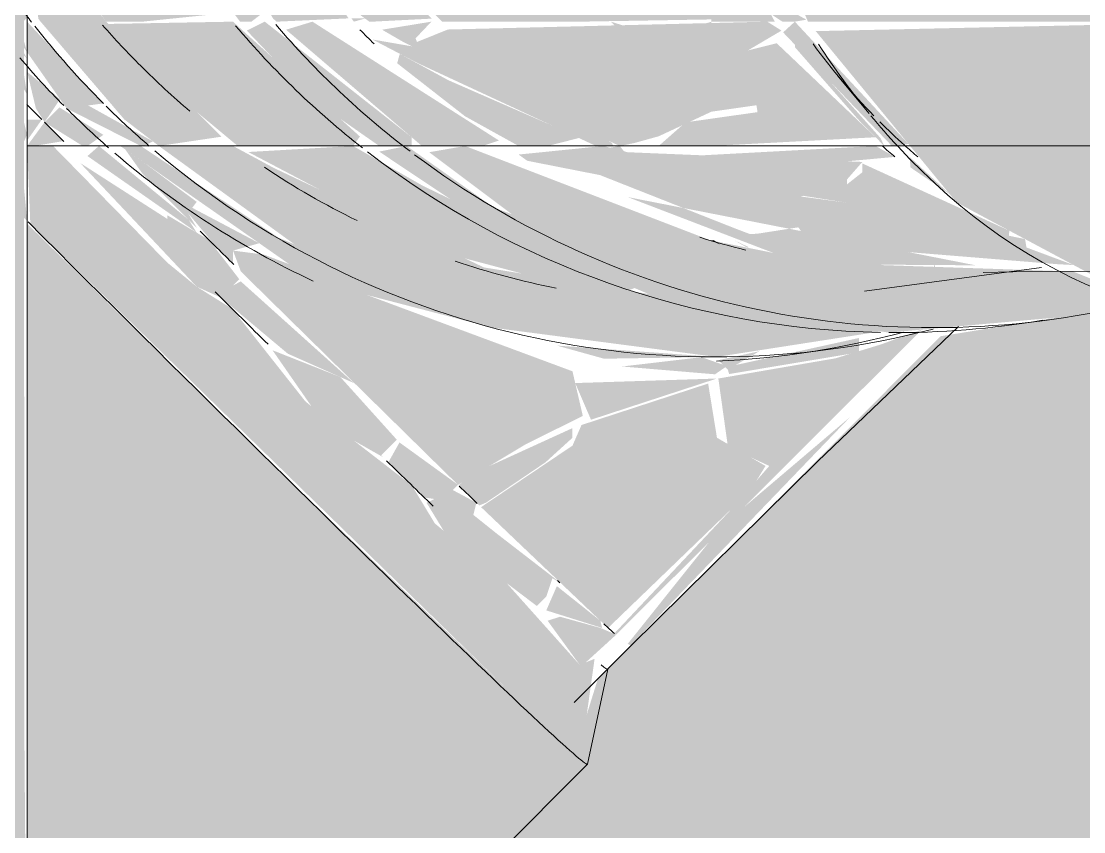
# Model space of a CAD drawing. Header units: metres. Extents: x 1.1 to 88.1, y -3.7 to 23.8.
# Drawn here: x 24.17006 to 24.19613, y 22.06898 to 22.08886 of the extents above; entities that cross this region are included whole.
import ezdxf

# ---------------------------------------------------------------- set-up
doc = ezdxf.new("R2010")
doc.units = ezdxf.units.M
doc.layers.add('A-FLOR', color=7, linetype='Continuous', lineweight=9, true_color=0x007f00)
doc.layers.add('P-PIPE', color=7, linetype='Continuous', lineweight=5)
doc.layers.add('P-SANR-FIXT', color=7, linetype='Continuous', lineweight=5)

# ---------------------------------------------------------------- blocks, each defined once
blk = doc.blocks.new('USO_ESG_Cuba lavatório retângular - Uso geral-4012784-TÉRREO')
at = {"layer": 'P-SANR-FIXT', "true_color": 0xf3f3f3, "transparency": 33554560}
blk.add_hatch(color=7, dxfattribs=at).paths.add_polyline_path([(0.1730500000000186, -0.0552116107345812), (0.1730500000000181, -0.05021161073458233), (-0.1731071461119817, -0.05038198160313327), (-0.1731071461119812, -0.0552116107345818), (0.1377511070702368, -0.05521161073458125)])
at = {"layer": 'P-SANR-FIXT'}
blk.add_line((0.1730500000000181, -0.05021161073458233), (-0.1731071461119817, -0.05021161073458294), dxfattribs=at)
blk = doc.blocks.new('USO_ESG_Sifão de Uso Geral - Sifão para lavatório-4012786-TÉRREO')
at = {"layer": 'P-SANR-FIXT'}
blk.add_line((0.01905000000001516, -0.0502116107345826), (0.01905000000001516, -0.01690980107053324), dxfattribs=at)
blk = doc.blocks.new('Joelho 45_90 - Serie Normal - Esgoto - MEP - Tigre - Standard-4032201-TÉRREO')
at = {"layer": 'P-PIPE', "true_color": 0xe06060}
h = blk.add_hatch(color=13, dxfattribs=at)
h.paths.add_polyline_path([(16.49332137409846, 22.08885092105628), (16.49478093536705, 22.08892560572257), (16.49301477082919, 22.09064331911743), (16.49229276385611, 22.09099451459573), (16.49131510143805, 22.09219673171959), (16.49101658996151, 22.09301746010339), (16.49146626724489, 22.09305128426538), (16.49328628695936, 22.09099451459573), (16.49435317471457, 22.09099451459573), (16.49434238556174, 22.09168924768884), (16.49761873522112, 22.09105381949212), (16.49784794370786, 22.09099451459573), (16.49917704630606, 22.09128427280953), (16.49960871032464, 22.09230617823682), (16.50058404082926, 22.09255895338713), (16.50058404082926, 22.09260401967911), (16.49694900294114, 22.09237817852113), (16.49674702679568, 22.09193640426572), (16.4938464456839, 22.09255676508604), (16.49317677199021, 22.0935372125573), (16.49283179221251, 22.09410312147668), (16.49053959297439, 22.09673522112723), (16.49042697547632, 22.09685092105628), (16.49023836421585, 22.09744080197383), (16.49054619119695, 22.09843334138539), (16.49119974569525, 22.09839685347819), (16.49082733364195, 22.10294180551502), (16.48728999894006, 22.10284835040022), (16.48792548794774, 22.09802692338197), (16.48826004512372, 22.09667425022396), (16.4891201290154, 22.0944908530371), (16.49058699629481, 22.09179109897491), (16.49266447908921, 22.08911948501069), (16.49301477082919, 22.08902183126511), (16.49324494644414, 22.08885092105628)])
h.paths.add_polyline_path([(16.50319695690212, 22.08885092105628), (16.50298800666189, 22.08924222255067), (16.50164153632853, 22.08924222255067), (16.50164153632854, 22.08885092105628), (16.50309804854338, 22.08885092105628)])
h.paths.add_polyline_path([(16.49016677281051, 22.09444200364282), (16.48949725376565, 22.09451881842681), (16.48847994402775, 22.09709564208342), (16.48961284575397, 22.09658073450539), (16.49011349114716, 22.09464772592429)])
h.paths.add_polyline_path([(16.49304328399012, 22.09477466412949), (16.4933323157656, 22.09513777854072), (16.49430953533112, 22.09532592105628), (16.49487512648045, 22.09654177613159), (16.49168049493482, 22.09790738918858), (16.49157634333415, 22.09641766333895), (16.49283179221251, 22.09501153862199)])
h.paths.add_polyline_path([(16.49693767411079, 22.09571027781455), (16.49785807759539, 22.09611972708871), (16.49980647039521, 22.09727794374005), (16.49940934560025, 22.09807148751516), (16.4959769670871, 22.09658373361393), (16.4959769670871, 22.09614612188557), (16.49641095476822, 22.09576976517775)])
h = blk.add_hatch(color=13, dxfattribs=at)
h.paths.add_polyline_path([(16.501032664109, 22.09294235822421), (16.49966163734122, 22.09716591386724), (16.49693767411079, 22.09571027781455), (16.49623741776913, 22.09592025749932), (16.49579116268074, 22.09625683965788), (16.49487512648045, 22.09607494144518), (16.49417657070115, 22.0951498341091), (16.49332137409846, 22.09512403238075), (16.49304328399012, 22.09477466412949), (16.4915985448365, 22.09673522112723), (16.49168049493483, 22.09790738918858), (16.49299604389037, 22.09741563393747), (16.49576694173972, 22.09634473344387), (16.49639973954487, 22.09696061517663), (16.49961282121719, 22.09836901587222), (16.49930390769989, 22.10148113286002), (16.4992245185255, 22.10297436815697), (16.49082733364195, 22.10294180551502), (16.49119974569525, 22.09839685347819), (16.49054619119695, 22.09843334138539), (16.49014979504649, 22.09713568813614), (16.49316389305196, 22.0936566020333), (16.49341716601048, 22.09297486451447), (16.49454825709108, 22.09219673171959), (16.49683652490948, 22.09219673171959), (16.49704595173601, 22.0923962301301), (16.50058404082926, 22.09288090275296)])
h.paths.add_polyline_path([(16.49841378175366, 22.08885092105628), (16.50164153632854, 22.08890600946248), (16.50178602374557, 22.08926464932603), (16.50277669549607, 22.08954811260825), (16.50164153632854, 22.09168006454091), (16.501032664109, 22.09294235822421), (16.49950527220539, 22.09127990027407), (16.49966163734122, 22.09099451459574), (16.49761873522112, 22.09105381949211), (16.49690851845089, 22.09131449351584), (16.49621805506501, 22.09138053687468), (16.49573528477573, 22.09176706179293), (16.49434238556174, 22.09168924768884), (16.49430890497998, 22.09099451459573), (16.49324494644415, 22.09102726659882), (16.49194867333259, 22.09253512361819), (16.49146626724489, 22.09305128426538), (16.49108551366612, 22.09287754857345), (16.49229276385611, 22.09099451459573), (16.49254559721839, 22.09077598102089), (16.49332137409846, 22.09051824503178), (16.49503500225051, 22.08885092105628), (16.49784794370786, 22.08885092105628)])
h.paths.add_polyline_path([(16.49286644924262, 22.08885092105628), (16.49314979307314, 22.0889302648317), (16.4928060413452, 22.08893124670607)])
h.paths.add_polyline_path([(16.49016677281052, 22.09444200364282), (16.48959919034786, 22.09663345848435), (16.48836168459061, 22.09712951798848), (16.48949725376565, 22.09451881842682), (16.49011349114716, 22.09446242998898)])
h.paths.add_polyline_path([(16.48814355130079, 22.09712543186561), (16.48826004512372, 22.09733194844933), (16.48798565755569, 22.09751693171714)])
h = blk.add_hatch(color=13, dxfattribs=at)
h.paths.add_polyline_path([(16.52576805520268, 22.08143156672009), (16.52179208432297, 22.08227579237223), (16.52092784764764, 22.08279963822928), (16.52092784764764, 22.08156677373621), (16.52544871686202, 22.08144048716073)])
h.paths.add_polyline_path([(16.51374284448389, 22.08885092105628), (16.51463577507467, 22.08886889340175), (16.51246935642873, 22.0935372125573), (16.51135738058597, 22.09746895082839), (16.51089184904723, 22.10299025361982), (16.50028524732943, 22.10299025361982), (16.50127564008079, 22.09532592105628), (16.50401007898545, 22.08885092105628), (16.50692506838796, 22.08885092105628)])
for points in [[(16.49034980601586, 22.08885092105628), (16.49067987148101, 22.0891007028769), (16.48694203039939, 22.0961440117026), (16.48582343491967, 22.10283754993154), (16.48491817291757, 22.10271599503931), (16.48601057006071, 22.09616643337882), (16.48817096202638, 22.09138053687468), (16.49007332787447, 22.08885092105628)], [(16.49097172018658, 22.08885092105628), (16.49273711190988, 22.08893144359249), (16.4893041863143, 22.09408623762114), (16.48782089431536, 22.09795136531952), (16.48701894728546, 22.10284118931267), (16.4858280845446, 22.10280972714594), (16.48728999894006, 22.09510312117807), (16.49088490503628, 22.08892522272659)], [(16.49428859698734, 22.08580092105629), (16.49428859698735, 22.086012136747), (16.49067987148101, 22.08885092105628), (16.49023871337636, 22.08863100448128), (16.49184933918661, 22.08694538871219), (16.49348782044171, 22.08580092105629), (16.4941653079678, 22.08580092105629)], [(16.49602790917723, 22.08580092105629), (16.49642665511119, 22.08593463218962), (16.49184933918662, 22.08885092105628), (16.4912021622921, 22.08865369472783), (16.49453538446683, 22.08580092105629), (16.49559607764446, 22.08580092105629)], [(16.50614541953023, 22.08580092105629), (16.5064761251136, 22.08585006903335), (16.50368851446717, 22.08885092105628), (16.50340038022354, 22.08858784079708), (16.50606893390407, 22.08580092105629)], [(16.50588171587387, 22.08580092105629), (16.50579539409588, 22.08598945181816), (16.50368851446717, 22.08835313711419), (16.50368851446717, 22.08822670234781), (16.50524296208684, 22.08645003406548), (16.50583119394769, 22.08585226234021)], [(16.50599450754058, 22.08122277590102), (16.51059731376925, 22.08163456206596), (16.50249642918994, 22.08196993229132), (16.49629576940242, 22.08429427687454), (16.49416318043337, 22.08580092105628), (16.49348782044171, 22.08566235281521), (16.49629576940242, 22.08378765528699), (16.50049818784523, 22.08199892200554), (16.50579539409588, 22.08125089310181)], [(16.51059731376925, 22.08163456206596), (16.51175437023248, 22.08222465712811), (16.51051472675525, 22.08272056107436), (16.50441336511884, 22.08292526730613), (16.50161628391278, 22.08348614119895), (16.49559607764446, 22.08580092105629), (16.49471464478526, 22.08564749920501), (16.49674300276354, 22.08412662948281), (16.50321307032021, 22.08170129621284), (16.51010041112828, 22.08163905275943)], [(16.50675724003157, 22.0855079893534), (16.50614541953023, 22.08580092105629), (16.50671210185591, 22.08553210367008)], [(16.51810035493846, 22.08164575730209), (16.51810035493846, 22.08459569681952), (16.51701737942332, 22.08580092105629), (16.50651651403568, 22.08580092105628), (16.50765382009694, 22.08441696997943), (16.51254700215962, 22.08180088541388), (16.51374284448389, 22.08176748059175)], [(16.50748724058231, 22.08461967521993), (16.50650524008086, 22.08553295739591), (16.50652636631813, 22.08527366204256)], [(16.50184938972876, 22.08338633644171), (16.50169702565084, 22.08349023314231), (16.50161628391278, 22.08348614119895)]]:
    blk.add_hatch(color=13, dxfattribs=at).paths.add_polyline_path(points)
h = blk.add_hatch(color=13, dxfattribs=at)
h.paths.add_polyline_path([(16.50368851446717, 22.08885092105628), (16.50397027456104, 22.08889935777696), (16.50336757414279, 22.08924222255066), (16.50309804854338, 22.08903790023444), (16.5033837537539, 22.08885092105628)])
h.paths.add_polyline_path([(16.50258482517578, 22.09107750014212), (16.501032664109, 22.0949887401261), (16.50128338678453, 22.09246838850312), (16.50217364525262, 22.09124435293971), (16.50252044367391, 22.09123973298619)])
h.paths.add_polyline_path([(16.50005239592361, 22.09681303911233), (16.50028524732943, 22.09685092105628), (16.50050238257366, 22.09685092105628), (16.50012463080459, 22.10045780558055), (16.4997947524199, 22.10116832235482), (16.50003173046397, 22.09685092105628)])
h = blk.add_hatch(color=13, dxfattribs=at)
h.paths.add_polyline_path([(16.50164153632854, 22.08580092105629), (16.50567116728206, 22.08601488429656), (16.50324414902127, 22.08832078320702), (16.50253391341437, 22.08814466866384), (16.50277267003408, 22.08663105488473), (16.50100642378601, 22.08638097421866), (16.50034688371933, 22.08580092105628), (16.50109217760185, 22.08580092105629)])
h.paths.add_polyline_path([(16.49923009073782, 22.08580092105629), (16.49920004957789, 22.08587481379251), (16.49570653035471, 22.08789025941482), (16.49517254887118, 22.08865816893303), (16.49441590641225, 22.08835313711419), (16.49428859698735, 22.08824602280245), (16.49332137409846, 22.08841360470581), (16.49444173934105, 22.08782975297801), (16.49880880991155, 22.08580092105629)])
h.paths.add_polyline_path([(16.50164153632853, 22.08865904076786), (16.50164153632854, 22.08885092105628), (16.50107485781383, 22.08866802895773)])
h.paths.add_polyline_path([(16.49945946138346, 22.08876170773024), (16.49917264004711, 22.08885092105628), (16.4992603766931, 22.08876170773024)])
h = blk.add_hatch(color=13, dxfattribs=at)
h.paths.add_polyline_path([(16.49762468183119, 22.08580092105628), (16.49841378175366, 22.08600288084251), (16.49518733553065, 22.08741302628032), (16.49399298805229, 22.08806224960008), (16.49392919845995, 22.08782975297801), (16.49559607764446, 22.08652845731509), (16.49690851845089, 22.08580092105629), (16.49742980513686, 22.08580092105629)])
h.paths.add_polyline_path([(16.49940250290789, 22.08580092105628), (16.49974686927832, 22.08587295414692), (16.50034688371933, 22.08603866084184), (16.50164153632853, 22.08664233314124), (16.5029472560193, 22.08682959626505), (16.50253391341437, 22.08814466866384), (16.50336090729801, 22.08863176951558), (16.50301255743469, 22.08885092105628), (16.49517254887118, 22.08865816893303), (16.49613471711212, 22.08727449145893), (16.49939382745939, 22.08580092105629)])
h.paths.add_polyline_path([(16.4945051494367, 22.08813616669509), (16.49437970887051, 22.08844114170445), (16.49476863122526, 22.08885092105628), (16.49355761845896, 22.08865369472782), (16.4940774492676, 22.08835313711419)])
h = blk.add_hatch(color=13, dxfattribs=at)
h.paths.add_polyline_path([(16.52092784764764, 22.08156677373621), (16.52092784764764, 22.08279963822928), (16.51810035493846, 22.08438918848983), (16.51835998381782, 22.08163850479367), (16.52050907742347, 22.0815784717206)])
h.paths.add_polyline_path([(16.50651651403568, 22.08580092105628), (16.5170053928579, 22.08581426069227), (16.51464528209684, 22.08885092105628), (16.50420112554076, 22.08861844266286), (16.5064761251136, 22.08585006903335)])
h = blk.add_hatch(color=13, dxfattribs=at)
h.paths.add_polyline_path([(16.50707998450158, 22.08266692397928), (16.50578798111379, 22.08288878881421), (16.50812529862232, 22.08287307158703), (16.49958520057963, 22.08454716511194), (16.5036161494576, 22.08300250193043), (16.50689042336803, 22.08268528875012)])
h.paths.add_polyline_path([(16.50937705881276, 22.0832920704522), (16.50933642462472, 22.08351738445847), (16.50836670012851, 22.08371504450032), (16.50908588881833, 22.08341145989503)])
h.paths.add_polyline_path([(16.50258633781081, 22.08363873352108), (16.50277267003408, 22.08364870352177), (16.50387389024294, 22.0838206920821), (16.50344101616997, 22.08441515115928), (16.50388899053923, 22.08457849122964), (16.50495063376489, 22.08441134517444), (16.50496804001519, 22.08497929046363), (16.5053454972573, 22.08540946834512), (16.49958520057964, 22.08564749920501), (16.49899352782373, 22.08580092105629), (16.49690851845089, 22.08559033099371), (16.49712181589562, 22.08543765209048), (16.49890725511425, 22.08508625947353), (16.50221758006381, 22.08377933589607)])
h = blk.add_hatch(color=13, dxfattribs=at)
h.paths.add_polyline_path([(16.50717723098271, 22.08270676470375), (16.50709891241018, 22.08292526730613), (16.50710742374563, 22.08271591107872)])
h.paths.add_polyline_path([(16.51053066232386, 22.08287889875074), (16.50892810756731, 22.08347615548869), (16.5089529815359, 22.08372238797838), (16.5053454972573, 22.08537223470692), (16.5053454972573, 22.08515680874785), (16.50496423943333, 22.08485528198729), (16.50495063376491, 22.08441134517444), (16.50358911239084, 22.08459417944928), (16.50338658874326, 22.08434935576575), (16.50386648153276, 22.08367455214145), (16.50324414902127, 22.08345902105971), (16.51010041112828, 22.08290272616128)])
h.paths.add_polyline_path([(16.50257305314028, 22.08331001930532), (16.50219324870861, 22.08349023314231), (16.50249642918994, 22.0833200588286)])
h.paths.add_polyline_path([(16.50209244334504, 22.08380004898513), (16.50159114807057, 22.08401818599952), (16.50144449416732, 22.08401818599952)])
h.paths.add_polyline_path([(16.50294881491649, 22.08524013185805), (16.50614540309078, 22.08553295739591), (16.50567116728206, 22.08580092105628), (16.50070411463696, 22.08553295739591), (16.50277267003408, 22.08528378992877)])
h.paths.add_polyline_path([(16.49954040196686, 22.08561041250308), (16.49939382745939, 22.08580092105628), (16.49912611765402, 22.08575473218988)])
at = {"layer": 'P-PIPE', "color": 8, "true_color": 0x808080}
blk.add_line((16.5047388955395, 22.08753129226724), (16.5055056487167, 22.08660380502518), dxfattribs=at)
at = {"layer": 'P-PIPE'}
blk.add_line((16.50901318837675, 22.08141064717381), (16.50991845037885, 22.08153220206605), dxfattribs=at)
at = {"layer": 'P-PIPE', "flags": 128}
blk.add_lwpolyline([(16.50831215095828, 22.08269877440414), (16.50903734917131, 22.08271168610362), (16.51126809738642, 22.08272580257138)], dxfattribs=at)
blk.add_lwpolyline([(16.50831215095828, 22.08269877440414), (16.50903734917131, 22.08271168610362), (16.51126809738642, 22.08272580257138)], dxfattribs=at)
at = {"layer": 'P-PIPE', "color": 8, "true_color": 0x808080}
for centre, major_axis, ratio, start_param, end_param in [((16.50617855131298, 22.10252118560176), (-0.002834637064936002, 0.02111053842776377), 0.9981443340645955, 2.140512827520726, 2.344019803086995), ((16.50708381331508, 22.10264274049399), (-0.002834637063110505, 0.02111053842800412), 0.9981443340648035, 2.146364799531121, 2.359650361869972), ((16.50725279555547, 22.10266543074054), (-0.002661631046546428, 0.01982210181015528), 0.9981443340645036, 2.213815301263057, 2.238282133708491), ((16.50725279555547, 22.10266543074054), (-0.002661631045763849, 0.0198221018102593), 0.9981443340646657, 2.213815301302712, 2.238282133748026), ((16.51393128369491, 22.10272997642083), (0, 0.02000000000000224), 0.7071067811864586, 2.376376662306587, 2.513782582205953), ((16.51534549725728, 22.10272997642083), (0, 0.0212999999999997), 0.7071067811866321, 2.315170704425316, 2.430204684318535), ((16.51534549725728, 22.10272997642083), (0, 0.02129999999999694), 0.7071067811867429, 2.434008216864584, 2.490083147078336), ((16.51393128369491, 22.10272997642083), (0, 0.02000000000000181), 0.7071067811866125, 2.526871617641541, 2.578419855666531)]:
    blk.add_ellipse(centre, major_axis=major_axis, ratio=ratio, start_param=start_param, end_param=end_param, dxfattribs=at)
at = {"layer": 'P-PIPE'}
for centre, major_axis, ratio, start_param, end_param in [((16.51336559826996, 22.10272997642083), (0, 0.01999999999999976), 0.7071067811865609, 2.579891072696442, 2.605773987061644), ((16.51336559826996, 22.10272997642083), (0, 0.01999999999999822), 0.7071067811866213, 2.579891072696386, 2.605773987061682), ((16.51534549725728, 22.10272997642083), (0, 0.02129999999999794), 0.7071067811866276, 2.490083147078257, 3.278320087880477), ((16.51393128369491, 22.10272997642083), (0, 0.02000000000000091), 0.7071067811865452, 2.578419855666487, 2.60570060351196), ((16.50617855131298, 22.10252118560176), (-0.002834637063946852, 0.0211105384278963), 0.9981443340646481, 2.35123009632691, 2.989729340619107), ((16.50708381331508, 22.10264274049399), (-0.002834637062276972, 0.02111053842811405), 0.9981443340649659, 2.366194918162172, 3.241919957345158), ((16.50725279555547, 22.10266543074054), (-0.002661631045496641, 0.01982210181029352), 0.9981443340646096, 2.708177466414147, 2.766651595769378), ((16.50725279555547, 22.10266543074054), (-0.002661631046288175, 0.01982210181019195), 0.9981443340645175, 2.708177466374163, 2.766651595729392), ((16.50617855131298, 22.10252118560176), (-0.002834637063671801, 0.02111053842793456), 0.9981443340647254, 2.99921346470328, 3.17793844442748)]:
    blk.add_ellipse(centre, major_axis=major_axis, ratio=ratio, start_param=start_param, end_param=end_param, dxfattribs=at)
blk = doc.blocks.new('Joelho 45_90 - Serie Normal - Esgoto - MEP - Tigre - Standard-4032193-TÉRREO')
at = {"layer": 'P-PIPE', "true_color": 0xe06060}
h = blk.add_hatch(color=13, dxfattribs=at)
h.paths.add_polyline_path([(16.48808179017244, 22.08580092105629), (16.48962021964861, 22.08602874271005), (16.486788537062, 22.08885092105628), (16.48517852636276, 22.08885092105628), (16.48723498857862, 22.08645003406548), (16.48793541692802, 22.085913122991)])
h.paths.add_polyline_path([(16.49488611390836, 22.12085092105628), (16.49580238131762, 22.12110181809079), (16.50009506543333, 22.12301024654707), (16.4957077486976, 22.12228925415009), (16.49225371400413, 22.12085092105629), (16.49484164967976, 22.12085092105628)])
h = blk.add_hatch(color=13, dxfattribs=at)
h.paths.add_polyline_path([(16.486788537062, 22.08885092105628), (16.48550771081001, 22.09043092687208), (16.48484772667826, 22.09099451459573), (16.48512467051619, 22.08892101774809), (16.48517852636276, 22.08885092105628), (16.48582212511639, 22.08885092105628)])
h.paths.add_polyline_path([(16.48484772667827, 22.11245922612058), (16.48830285865366, 22.11659925071647), (16.49199613547221, 22.11934766924284), (16.49488611390836, 22.12085092105628), (16.49225371400413, 22.12085092105629), (16.49070305875309, 22.12007610546335), (16.48605700655598, 22.11616462955527), (16.48484772667826, 22.11437592105629), (16.48484772667826, 22.11285092105629)])
h = blk.add_hatch(color=13, dxfattribs=at)
h.paths.add_polyline_path([(16.48475465233589, 22.08885092105628), (16.48484772667827, 22.08895397841789), (16.48467735580971, 22.08950322530981), (16.48417785369719, 22.0897038665072), (16.48440526234555, 22.08939610783566), (16.48467735580972, 22.08926464932602), (16.48467735580971, 22.08885092105628)])
h.paths.add_polyline_path([(16.4833832605842, 22.09099451459573), (16.48333350484769, 22.09125232986771), (16.48113919601125, 22.09685092105628), (16.4804841134728, 22.10202783502339), (16.48118264261761, 22.1074121330606), (16.48379967604741, 22.11320846912888), (16.48484772667826, 22.11458097784571), (16.48467735580971, 22.11529515200565), (16.48315926667962, 22.11350662936781), (16.48027783794437, 22.10729229894925), (16.47984772667827, 22.09917245242483), (16.48149145709694, 22.0935372125573), (16.48234772667827, 22.0935372125573), (16.48254900118017, 22.09138053687468), (16.48282395652234, 22.09099451459573)])
h = blk.add_hatch(color=13, dxfattribs=at)
h.paths.add_polyline_path([(16.48471928519328, 22.08580092105629), (16.48484772667827, 22.08607923696462), (16.48459699853271, 22.08706437457511), (16.48374117854215, 22.08772457158781), (16.4833832605842, 22.08803746029036), (16.48355094179003, 22.08645003406548), (16.48467735580971, 22.08645003406548), (16.48467735580971, 22.08580092105629)])
h.paths.add_polyline_path([(16.48234772667827, 22.08835313711419), (16.48281659254003, 22.08853289060902), (16.48216990554375, 22.08885092105628), (16.47996900118443, 22.08885092105628), (16.48046484227968, 22.08835313711419), (16.48216990554375, 22.08835313711419)])
for points in [[(16.48484772667827, 22.08706687469459), (16.48467735580971, 22.08811427175803), (16.48355094179004, 22.08885092105628), (16.48355094179003, 22.08856329012872), (16.48475384814639, 22.08721698008628)], [(16.48484772667827, 22.08810213279778), (16.48462949315237, 22.08885092105628), (16.48445620379213, 22.08866051622685), (16.48475434934382, 22.08823530599928)], [(16.48581436709854, 22.0867235263059), (16.48671962910064, 22.08684508119813), (16.48484772667827, 22.08885092105628), (16.48484772667827, 22.08810213279778), (16.48576026812099, 22.08680068136801)], [(16.48484772667827, 22.08794365839743), (16.48461318301802, 22.08835313711419), (16.48475425187305, 22.08803726624709)], [(16.48527496579915, 22.08638374837907), (16.48565600676412, 22.08694937718128), (16.48484772667827, 22.08762112430885), (16.48506246275329, 22.0867235263059), (16.48523350957393, 22.08645003406548)], [(16.48632905314193, 22.08580092105629), (16.48671962910064, 22.08607344307311), (16.4856390504956, 22.08674783299481), (16.48527496579915, 22.08638374837907), (16.48621190166676, 22.08580092105629)], [(16.48770936506114, 22.08580092105628), (16.48793541692802, 22.085913122991), (16.48634551038039, 22.0867948460611), (16.48581436709854, 22.0867235263059), (16.48763566318457, 22.08580092105628)], [(16.48484772667826, 22.08593563730522), (16.48520893906395, 22.08645003406548), (16.48484772667826, 22.08645003406548), (16.48484772667827, 22.08601140592273)], [(16.48501946022657, 22.08580092105629), (16.48574095009314, 22.08592058601871), (16.48527496579915, 22.08638374837907), (16.48484772667826, 22.08580092105628)], [(16.48484772667827, 22.08396270874567), (16.48467735580971, 22.0857569432926), (16.48388193087614, 22.08492265938991), (16.48475229315222, 22.08405756469205)], [(16.498426933841, 22.07074487183657), (16.49877345076378, 22.07321677938977), (16.49840783888944, 22.07307083517307), (16.49661215597171, 22.07507840088073), (16.496556705594, 22.07512046084492), (16.49485376650511, 22.07653898324075), (16.49428875446528, 22.07747299800385), (16.49286715569877, 22.07857160718734), (16.49167558600872, 22.07953447849776), (16.48988385913993, 22.08180276583117), (16.48900847327577, 22.08234934763129), (16.48829102785609, 22.08293671134052), (16.48548340800667, 22.08580092105629), (16.48484772667826, 22.08580092105628), (16.48492635388501, 22.08388455740395), (16.4979242329748, 22.07120537165615)], [(16.50176389869369, 22.08062436430683), (16.50579539409588, 22.08125089310181), (16.49605934142252, 22.08282063868372), (16.49090300772447, 22.08526079711115), (16.48990049331985, 22.08580092105629), (16.48808179017244, 22.08580092105629), (16.49152616669162, 22.08330101348097), (16.49625990297281, 22.08134364140244), (16.50049818784523, 22.08078977083495)], [(16.48484772667826, 22.06292159017774), (16.48467735580972, 22.08413204850121), (16.48373440820493, 22.08477513675141), (16.47327638848357, 22.0743171193486), (16.48474194052688, 22.06302324543385)], [(16.48799063302313, 22.06004430456137), (16.498426933841, 22.07074487183657), (16.49124362539001, 22.07763131028334), (16.48484772667827, 22.08389483262068), (16.48484772667826, 22.06292159017774), (16.48756672452795, 22.06035750555285)]]:
    blk.add_hatch(color=13, dxfattribs=at).paths.add_polyline_path(points)
h = blk.add_hatch(color=13, dxfattribs=at)
h.paths.add_polyline_path([(16.49896140854741, 22.0739679900045), (16.49891472697813, 22.07415213808698), (16.49784794370787, 22.07500200227794), (16.49758836501587, 22.07440596411947), (16.49895166763113, 22.07397760548357)])
h.paths.add_polyline_path([(16.49784794370787, 22.07512725501151), (16.49784794370787, 22.07515142359563), (16.49582396309249, 22.07671372728873), (16.49674979619074, 22.0758307552137), (16.4973591717197, 22.07544037432121)])
h.paths.add_polyline_path([(16.49504652033911, 22.07711027132306), (16.49542287736243, 22.07748719059001), (16.49398577725102, 22.07852651821981), (16.49371237970455, 22.07803922811638), (16.49459910763997, 22.07717372841216)])
h.paths.add_polyline_path([(16.49286715562335, 22.07998376500808), (16.49009192600231, 22.08247814338574), (16.48990049331985, 22.08237650578484), (16.48960461744251, 22.08208031648117), (16.49124362539001, 22.08070546429348), (16.4921903402338, 22.08028462618608)])
h.paths.add_polyline_path([(16.48900847327577, 22.08367339537095), (16.48881329077858, 22.08398985368538), (16.48660969958219, 22.08580092105628), (16.48632905314193, 22.08555366780956), (16.48884243794539, 22.08379606908636)])
h = blk.add_hatch(color=13, dxfattribs=at)
h.paths.add_polyline_path([(16.49900665187638, 22.0805815759851), (16.50176389869369, 22.08062436430683), (16.49784794370787, 22.08090305110169)])
h.paths.add_polyline_path([(16.49625990297281, 22.08134364140244), (16.49101505497949, 22.08355243645308), (16.48763566318457, 22.08580092105628), (16.48713341095462, 22.08580092105629), (16.49187050879224, 22.08248755788582), (16.49538897553296, 22.08157061310133)])
h = blk.add_hatch(color=13, dxfattribs=at)
h.paths.add_polyline_path([(16.49965678678267, 22.0735476731557), (16.50505454119969, 22.07915973662325), (16.50190044715037, 22.07647956276756), (16.49958774635004, 22.07358640684847)])
h.paths.add_polyline_path([(16.49910971174919, 22.07397986676286), (16.50259265893732, 22.07733813210998), (16.50296854779329, 22.07795016321602), (16.50177714883097, 22.07864200153589), (16.50156058646552, 22.07997161777059), (16.49845321948435, 22.07895478532754), (16.49823132000695, 22.07844852029336), (16.49598763442917, 22.07693937624046), (16.49891472697813, 22.07415213808698)])
h.paths.add_polyline_path([(16.49542287736243, 22.07748719059002), (16.49708459903812, 22.07848215191229), (16.49848487696987, 22.07917755012903), (16.49823132000695, 22.08027253722467), (16.49319257942238, 22.08214301412333), (16.49128004029875, 22.08290056108455), (16.49065717236505, 22.08313563849471), (16.48990049331985, 22.08323452336555), (16.49009192600231, 22.08272230938378), (16.4951142868475, 22.07778652338666)])
h.paths.add_polyline_path([(16.50204511930289, 22.08031404457275), (16.50207464046443, 22.08020554576444), (16.50526647538033, 22.08073874344336), (16.50526647538033, 22.08109054028952), (16.50204511930289, 22.08038427419143)])
h.paths.add_polyline_path([(16.50172932721031, 22.0801984446236), (16.50202143523828, 22.08040109036132), (16.5013972381932, 22.08061867428758), (16.49944907326466, 22.08039008487753), (16.50088567050218, 22.08026934834741)])
h.paths.add_polyline_path([(16.48900847327577, 22.0837963642073), (16.48879964490187, 22.08414795079603), (16.48900847327577, 22.08443037671737), (16.48772956439234, 22.08538343921991), (16.48725581443229, 22.08571530594155), (16.48768344590073, 22.08511302555784), (16.48884243794539, 22.08396095934201)])
h = blk.add_hatch(color=13, dxfattribs=at)
h.paths.add_polyline_path([(16.4984418184287, 22.07302482656656), (16.49930320035653, 22.07380891731688), (16.49891472697813, 22.07397707694044), (16.4979242329748, 22.07425098572976), (16.49762136095885, 22.07415213808698), (16.49842877276913, 22.07304272825347)])
h.paths.add_polyline_path([(16.49735828358273, 22.07451245161413), (16.49758836501588, 22.07474189445594), (16.49773827521586, 22.07519751133418), (16.49579840552551, 22.07675035960441), (16.49587442407083, 22.07704816579203), (16.4951142868475, 22.07745486968278), (16.49491479625405, 22.07717332488856), (16.4946494831856, 22.07704816579203), (16.49519776184147, 22.07615038969268), (16.49718480303573, 22.07464403927675)])
h.paths.add_polyline_path([(16.49358488275725, 22.07816448101734), (16.4935378678905, 22.07821066838553), (16.49392048508454, 22.07859328549475), (16.49253555671297, 22.08013116894318), (16.49087026379032, 22.08078846066883), (16.49211293086561, 22.07899918126201), (16.49352541387169, 22.07819821436948)])
h.paths.add_polyline_path([(16.48960461744251, 22.08208031648118), (16.49005386669742, 22.08253280540969), (16.48931193836182, 22.08349463566501), (16.48829102785609, 22.08410026323188), (16.48829102785609, 22.08400863731542), (16.48614961171034, 22.08538343921991), (16.48900847327577, 22.0823493476313), (16.48948922754404, 22.082132390256)])
h = blk.add_hatch(color=13, dxfattribs=at)
h.paths.add_polyline_path([(16.50181064971333, 22.08009553809445), (16.49829818856321, 22.07998376500809), (16.49868551591127, 22.07908421649807), (16.50177714883097, 22.08009553809445)])
h.paths.add_polyline_path([(16.49930320035653, 22.07380891731688), (16.50680443762066, 22.08129523561038), (16.50579539409588, 22.08092953882219), (16.50468545453787, 22.0805908747012), (16.50181064971333, 22.08009553809445), (16.50204511930289, 22.07842331654924), (16.50306034291707, 22.07794995492261), (16.50228075641112, 22.07704816579203), (16.49925875063696, 22.07384175859371)])
h.paths.add_polyline_path([(16.49594453172819, 22.07698079580295), (16.49610639119233, 22.07704816579203), (16.49756920122048, 22.07803922811638), (16.49823132000695, 22.07864200153589), (16.49823132000695, 22.0788781555299), (16.49574417896949, 22.07774269064127), (16.49543740619028, 22.07747299800385), (16.49587442407083, 22.07704816579203)])
h.paths.add_polyline_path([(16.50204511930289, 22.08031404457275), (16.50281613288803, 22.08076441157873), (16.50181064971333, 22.08054429025491)])
h.paths.add_polyline_path([(16.48990049331985, 22.08291222462839), (16.48990049331985, 22.08323452336554), (16.49054509792428, 22.08341461654202), (16.48871495764651, 22.08438161906409), (16.48879964490187, 22.08414795079603), (16.48952416951183, 22.08328370238191)])
at = {"layer": 'P-PIPE'}
for p, q in [((16.50365787030668, 22.08069155688904), (16.50456313230878, 22.08081311178128)), ((16.49827241583638, 22.072143917807), (16.49965907653673, 22.07353057819993)), ((16.49909344760913, 22.07296494939773), (16.49965907653673, 22.07353057819993)), ((16.49859993543015, 22.07063423261348), (16.49909468838509, 22.07296738520872)), ((16.4879930716112, 22.06002609843347), (16.49859861400376, 22.07063163847478))]:
    blk.add_line(p, q, dxfattribs=at)
at = {"layer": 'P-PIPE', "flags": 128}
blk.add_lwpolyline([(16.50770054960738, 22.08137540551109), (16.50424598772059, 22.07806200026415), (16.49965907653673, 22.07353057819993)], dxfattribs=at)
blk.add_lwpolyline([(16.50770054960738, 22.08137540551109), (16.50424598772059, 22.07806200026415), (16.49965907653673, 22.07353057819993)], dxfattribs=at)
at = {"layer": 'P-PIPE', "color": 9, "true_color": 0xbfbfbf}
blk.add_ellipse((16.501728495245, 22.10192365020922), major_axis=(-0.002834637061951082, 0.02111053842816565), ratio=0.9981443340646757, start_param=2.080409723219973, end_param=2.098906983606818, dxfattribs=at)
at = {"layer": 'P-PIPE', "color": 8, "true_color": 0x808080}
for centre, major_axis, ratio, start_param, end_param in [((16.501728495245, 22.10192365020922), (-0.002834637063423295, 0.02111053842796714), 0.9981443340646055, 2.104986010048096, 2.224136910361696), ((16.501728495245, 22.10192365020922), (-0.002661631045579172, 0.01982210181028222), 0.9981443340647937, 2.155461517205743, 2.22413691035612), ((16.5008232332429, 22.10180209531699), (-0.002834637062792219, 0.02111053842805204), 0.9981443340647208, 2.144660756168347, 2.219688949605757), ((16.501728495245, 22.10192365020922), (-0.002661631046197518, 0.01982210181020017), 0.9981443340646974, 2.2241369103249, 2.306333667599836), ((16.48495131355304, 22.08710708658914), (-0.01414213405607198, 0.01414213719139026), 0.01414072005492134, 1.577318607640903, 1.603075266249617), ((16.5008232332429, 22.10180209531699), (-0.002834637062439952, 0.0211105384281018), 0.9981443340646491, 2.22413691040841, 2.290647329460544), ((16.501728495245, 22.10192365020922), (-0.002834637064029993, 0.02111053842788467), 0.9981443340647078, 2.228372323635685, 2.296329210863374), ((16.48495131355304, 22.08710708658914), (-0.01414213405607665, 0.01414213719139154), 0.01414072005511201, 1.60782148975264, 1.64158950879258)]:
    blk.add_ellipse(centre, major_axis=major_axis, ratio=ratio, start_param=start_param, end_param=end_param, dxfattribs=at)
at = {"layer": 'P-PIPE'}
for centre, major_axis, ratio, start_param, end_param in [((16.501728495245, 22.10192365020922), (-0.002834637064548338, 0.02111053842781488), 0.9981443340647216, 2.305020711948437, 3.262616859386654), ((16.5008232332429, 22.10180209531699), (-0.00283463706310875, 0.02111053842800424), 0.9981443340649377, 2.300164386056984, 2.573202760775615), ((16.501728495245, 22.10192365020922), (-0.00266163104484547, 0.01982210181038004), 0.9981443340647743, 2.420783409667097, 2.552245397646161), ((16.48353724123403, 22.08569301458363), (-0.0150613727697188, 0.015061376108834), 0.01414072005511301, 1.673582446495276, 3.150785170205335), ((16.48551694248064, 22.08767271539134), (-0.01414213405607285, 0.01414213719138124), 0.01414072005516766, 1.84038390515686, 1.901495187305219), ((16.48551694248064, 22.08767271539134), (-0.01414213405607522, 0.01414213719139023), 0.01414072005482879, 1.840383905154374, 1.901495187305378), ((16.501728495245, 22.10192365020922), (-0.002661631045898275, 0.01982210181024047), 0.9981443340645574, 2.682582797412615, 2.811273689760412), ((16.48495131355304, 22.08710708658914), (-0.01414213405607521, 0.01414213719139134), 0.01414072005499107, 1.909277866599403, 2.008187698080413), ((16.5008232332429, 22.10180209531699), (-0.002834637063651793, 0.0211105384279393), 0.9981443340645247, 3.052240983557306, 3.271334461547573), ((16.48495131355304, 22.08710708658914), (-0.0141421340560725, 0.01414213719138789), 0.01414072005497367, 2.249108151791313, 2.356039727503236), ((16.48551694248064, 22.08767271539134), (-0.01414213405607141, 0.01414213719137969), 0.01414072005522063, 2.363982293520358, 2.408860590345933), ((16.48551694248064, 22.08767271539134), (-0.01414213405607662, 0.01414213719138963), 0.01414072005501721, 2.363982293519169, 2.408860590351995), ((16.48551694248064, 22.08767271539134), (-0.01414213405606928, 0.01414213719138502), 0.01414072005503998, 2.645857578283207, 2.65501904095816), ((16.48551694248064, 22.08767271539134), (-0.01414213405607007, 0.01414213719138361), 0.01414072005486943, 2.645857578273908, 2.65501904094888), ((16.48551694248064, 22.08767271539134), (-0.01414213405607063, 0.01414213719138113), 0.0141407200552566, 2.849329488120153, 2.91681842874991), ((16.48551694248064, 22.08767271539134), (-0.01414213405607156, 0.01414213719138328), 0.01414072005495086, 2.849329488117001, 2.916818428748124), ((16.48551694248064, 22.08767271539134), (-0.01414213405606897, 0.0141421371913815), 0.01414072005522294, 3.141592653589973, 3.178617816536826), ((16.48551694248064, 22.08767271539134), (-0.01414213405607258, 0.01414213719138897), 0.01414072005492293, 3.141592653599633, 3.178617816547252), ((16.48495131355304, 22.08710708658914), (-0.01414213405607095, 0.01414213719138728), 0.01414072005509164, 3.004084891336396, 3.150785170190531)]:
    blk.add_ellipse(centre, major_axis=major_axis, ratio=ratio, start_param=start_param, end_param=end_param, dxfattribs=at)

msp = doc.modelspace()

# ---------------------------------------------------------------- hatches: boundary and pattern name
at = {"layer": 'A-FLOR', "true_color": 0x464646}
h = msp.add_hatch(color=49, dxfattribs=at)
h.paths.add_polyline_path([(23.22041501078696, 20.29667906902637), (23.57328216441842, 20.29667906902636), (23.57328216441842, 20.39088738196059), (23.57023216441841, 20.39088738196059), (23.57023216441841, 20.45663738196058), (23.56583216441841, 20.45663738196058), (23.56583216441841, 20.45897800980493), (23.45706290398889, 20.45913852848569), (23.44855135053074, 20.46044901841615), (23.44053610603226, 20.46385592791279), (23.43323766161069, 20.46961472152336), (23.42793803077867, 20.47655826914531), (23.4243932565039, 20.48553842752702), (23.42328216441841, 20.49519727023446), (23.42344268309917, 20.54652996001597), (23.42659762200488, 20.56046350021233), (23.43520376012082, 20.57206245839999), (23.43728252909285, 20.57333176734701), (23.43753121713489, 20.87811529948971), (23.44075607310084, 20.91182262088231), (23.44827368586814, 20.93779823324555), (23.45686183710167, 20.95873790348771), (23.46886900981668, 20.97937579100509), (23.48433437689247, 20.99922992605604), (23.50235424157743, 21.01672909780348), (23.50877251190078, 21.02204108243961), (23.51739610166278, 21.02894586301674), (23.53442176213702, 21.04030205564185), (23.53786555487959, 21.04219903847031), (23.54846802115877, 21.04758230987291), (23.55820125653501, 21.05177179959059), (23.57682888245678, 21.05806904178344), (23.58049919747965, 21.05898681453291), (23.59086029669289, 21.06124830020755), (23.60122156200238, 21.06289724433944), (23.61608888502752, 21.06395427801585), (23.62328216441841, 21.06432994210063), (23.6380633904436, 21.06361560827633), (23.64731573816199, 21.06263671568489), (23.66830034123804, 21.05845868832501), (23.6717120877679, 21.05747774416768), (23.68456608630003, 21.05323860090378), (23.69374503731587, 21.04950946993254), (23.71147440966192, 21.04072272117441), (23.71384111187592, 21.03925168231774), (23.72535937633611, 21.03169965165587), (23.7332301255754, 21.02574156243332), (23.74306234761485, 21.01768031025999), (23.74787444515807, 21.01361232458005), (23.76337391201875, 20.99758975486704), (23.77846896800569, 20.97819292525356), (23.79045709903206, 20.95734486885025), (23.79946668331127, 20.93457532481445), (23.80583528102465, 20.91156834559303), (23.80785262808087, 20.8920492629944), (23.80928179974398, 20.87511550708658), (23.80928179974398, 20.6236782693461), (23.81011385148405, 20.6236782693461), (23.81011385148405, 20.6256782693461), (23.81592200621754, 20.6256782693461), (23.81711385148405, 20.63019273675019), (23.82711385148405, 20.63067826934609), (23.82711385148405, 20.62550416039178), (23.85011385148405, 20.6252686012183), (23.85231385148405, 20.62329842938581), (23.85943510732427, 20.62353293068145), (23.86211795200749, 20.6236888445684), (23.865466147026, 20.62623953870917), (23.87308340584979, 20.62939471062208), (23.88176041739429, 20.63041947782867), (23.89047930269385, 20.6290074186318), (23.89733016894087, 20.62612862366265), (23.90070589944954, 20.6236782693461), (23.91073856996774, 20.6236782693461), (23.91251385148405, 20.62526835159797), (23.93064136032365, 20.62567826934609), (23.93150360868764, 20.62639182961077), (23.93551385148405, 20.62874097545249), (23.93551385148405, 20.63067826934609), (23.95357465352102, 20.62971995027824), (23.96092778511929, 20.62567826934621), (23.96141501078704, 20.62509988241846), (23.96141501078704, 20.62567826934621), (23.96665434799516, 20.62567826934621), (23.9679940775159, 20.63007826934697), (23.9779940775159, 20.63007826934697), (23.97892771471901, 20.62567826934621), (24.00927835347187, 20.62567826934621), (24.00927835347187, 20.63067826934609), (24.01927835347187, 20.63019273675019), (24.02057835347187, 20.62561989163788), (24.02649277847679, 20.62590034593233), (24.03066281845571, 20.63200278379976), (24.03799354109038, 20.63933350643443), (24.04872082383116, 20.6458322954504), (24.0560445376012, 20.64856459796438), (24.05124440728822, 20.64697456066055), (24.04841501078708, 20.64579514530367), (24.04841501078708, 20.66967826934609), (24.05041501078703, 20.66967826934609), (24.05041501078703, 21.89985555029133), (23.8618562270944, 21.90002592115989), (23.85418900515183, 21.90123121463533), (23.84717763693744, 21.90413541844052), (23.84011955268485, 21.90978813405702), (23.83548481970415, 21.91582823567381), (23.83229346366767, 21.92353285069945), (23.83120495155496, 21.93180092105628), (23.83137596173854, 22.27925701847347), (23.83269059756904, 22.28718490357587), (23.83548481970416, 22.29393075255075), (23.84113753532065, 22.30098883680334), (23.84717763693744, 22.30562356978404), (23.85488225196308, 22.30881492582053), (23.86530572828888, 22.30990343793323), (24.13955836737781, 22.30973226185991), (24.14749829071404, 22.30841228358642), (24.15423084139735, 22.30562356978404), (24.16128892564993, 22.29997085416755), (24.16592365863063, 22.29393075255075), (24.16911501466712, 22.28622613752511), (24.17020352677982, 22.27795806716828), (24.17020352677982, 22.12390092105628), (24.20345615504002, 22.12402838612153), (24.20372918144482, 22.13609564505524), (24.20384890077475, 22.13650808395818), (24.2038704022106, 22.13694842034771), (24.2062836477492, 22.1380811279318), (24.22041513751441, 22.13893757361373), (24.22041513751441, 22.12402997642081), (24.23541454417613, 22.12370586590997), (24.23657911532561, 22.12330419652077), (24.24047728587592, 22.12402997642081), (24.25403816327408, 22.12353155558912), (24.25481087471216, 22.12345022233733), (24.25615554915868, 22.12370632984831), (24.25815495540559, 22.12389047891275), (24.25979014966355, 22.12395419652077), (24.26472738983681, 22.12330419652077), (24.27050536819261, 22.12068459595903), (24.27495766256673, 22.11690288484493), (24.27587248514541, 22.11583003135013), (24.27741715155283, 22.11369761639402), (24.27800839286131, 22.1125410188971), (24.2798721690605, 22.1076092998472), (24.28043876427608, 22.10215437093339), (24.27935976591029, 22.09618143708718), (24.27921454417613, 22.09541797868168), (24.27785798176908, 22.09255580944573), (24.27717146926102, 22.09144215705126), (24.27381531959078, 22.0873151719193), (24.26899850778632, 22.08392491130203), (24.26361482334283, 22.08200928416319), (24.26267824768956, 22.08175315905496), (24.25970165747672, 22.08149410610344), (24.25921454417613, 22.08142997642081), (24.2592119132654, 22.08143032278678), (24.25403816327407, 22.0819283972525), (24.25306378658104, 22.08173766457825), (24.23989602765035, 22.08153819783683), (24.23604247276105, 22.08215575632085), (24.23541454417613, 22.08175408693166), (24.22041513751441, 22.08142997642081), (24.22041513751441, 22.07027999201818), (24.21017463841434, 22.07132120205455), (24.2055269452398, 22.07167896196476), (24.20387601480061, 22.07280926906117), (24.20369827695426, 22.07358947569468), (24.20345615504002, 22.07377348270271), (24.20345615504002, 22.08164575730209), (24.19760842495458, 22.08195827091852), (24.19731249937337, 22.08211648419071), (24.19545621122984, 22.08159010709161), (24.1926212818296, 22.08113286850403), (24.18778551214591, 22.07628400612839), (24.18421988886221, 22.07275497530944), (24.18350177675602, 22.07045680029394), (24.17334643312469, 22.06004430456138), (24.17236012911806, 22.06087583348527), (24.17020352677982, 22.05871923162515), (24.17003251659625, 21.93050196975111), (24.16871788076575, 21.92257408464869), (24.16592365863063, 21.91582823567381), (24.16027094301414, 21.90877015142122), (24.15423084139735, 21.90413541844052), (24.1465262263717, 21.90094406240404), (24.13825815601487, 21.89985555029133), (24.09041501078704, 21.89985555029133), (24.09041501078703, 20.66967826934609), (24.092415010787, 20.66967826934609), (24.092415010787, 20.64579514530365), (24.08725648824806, 20.64787547086132), (24.08627013788897, 20.64787547086132), (24.09305856867303, 20.6454773756298), (24.10327426290877, 20.63889572400934), (24.11119451879929, 20.63090196300032), (24.1143511147358, 20.6258782693461), (24.13048216441835, 20.6258782693461), (24.13048216441835, 20.63047826934609), (24.14058216441835, 20.63047826934609), (24.14178216441835, 20.6258782693461), (24.14708216441835, 20.6258782693461), (24.14708216441835, 20.62367826934609), (24.15375396985734, 20.62353330916294), (24.16223177084117, 20.62269831864666), (24.17285935453449, 20.61922936460381), (24.18176878574819, 20.61413735489473), (24.1885934829365, 20.60843746295148), (24.19468711464578, 20.60101235123009), (24.19541501078722, 20.59965055333201), (24.19541501078722, 20.64667906902638), (24.39541501078722, 20.64667906902639), (24.39541501078722, 20.29667906902637), (24.69541501078724, 20.29667906902637), (24.69541501078724, 21.61098930531848), (24.69341501078724, 21.6111811761156), (24.6931627312248, 21.61694561602908), (24.68841501078725, 21.61835504012712), (24.68841501078725, 21.62817777713522), (24.6918405686423, 21.62845611833339), (24.69341501078724, 21.62863023499265), (24.69341501078724, 21.65117317851476), (24.69541501078724, 21.65337273864672), (24.69541501078724, 21.65730902618052), (24.69505741280716, 21.6571437960531), (24.69144516230626, 21.66055309251437), (24.68985046545177, 21.65923905456146), (24.68614186144736, 21.66294691706751), (24.68182851008212, 21.66075532432056), (24.6748988636265, 21.66768358526253), (24.67763699342368, 21.6714500846277), (24.64604890695409, 21.70303185537466), (24.6476045418727, 21.70458364460931), (24.59610476852568, 21.75607312109061), (24.37041501078723, 21.75607312109061), (24.37041501078724, 21.95280761499553), (24.36416201309147, 21.9533502755258), (24.35734226427012, 21.95686030816947), (24.35637098470693, 21.95801272958911), (24.35428349078681, 21.9566177326596), (24.34648434356181, 21.95357568430893), (24.33886911987266, 21.95257312109057), (24.32977106168646, 21.95400143026348), (24.32285227902158, 21.956873230609), (24.31624170287469, 21.9619457040926), (24.31105324232492, 21.96882194110998), (24.30795949343141, 21.97629091164729), (24.30686911987266, 21.98457312109057), (24.30835161987391, 21.99380200750951), (24.31157410072741, 22.00111760053987), (24.31624170287469, 22.00720053808854), (24.32286911987266, 22.01228593401167), (24.33117503266941, 22.01556017529361), (24.33886516733073, 22.01657260072855), (24.33886911987266, 22.01657312109057), (24.347960910453, 22.01514740804501), (24.35486911987266, 22.01228593401168), (24.35654678940232, 22.01134210454056), (24.35734339174356, 22.01228727175685), (24.36472873631951, 22.01608758849467), (24.37041501078724, 22.01657312109058), (24.37041501078724, 22.21307312109059), (24.82541501078724, 22.21307312109059), (24.82541501078723, 21.75607312109061), (24.66682251735863, 21.75607312109061), (24.68314922402539, 21.73993544937173), (24.68451551585063, 21.74149077325666), (24.71663906840861, 21.70974146045843), (24.71995638686571, 21.71256106999067), (24.72701263339994, 21.70550623428251), (24.7246715483772, 21.70134276952804), (24.72832963279699, 21.69762672724898), (24.72689829848726, 21.69600581686458), (24.73107799777479, 21.69169575914453), (24.7371820699167, 21.68402323293832), (24.74159426391099, 21.6756827334733), (24.74456315644447, 21.66501943182857), (24.74541501078724, 21.65625765729618), (24.74557048639362, 21.65320174967408), (24.74741501078725, 21.65081969581364), (24.74741501078725, 21.6285162885574), (24.75241501078725, 21.62817777713522), (24.75241501078725, 21.61817977653542), (24.74741501078725, 21.61661428843956), (24.74741501078725, 21.61118117611556), (24.74541501078724, 21.61091123009936), (24.74541501078724, 20.29667906902637), (26.5204150107873, 20.29667906902636), (26.52041501078731, 23.59667906902632), (22.87041501078699, 23.59667906902636), (22.87041501078699, 20.47167906902637), (23.22041501078696, 20.47167906902637)])
h.paths.add_polyline_path([(23.67328216441842, 20.29667906902636), (24.15160170555803, 20.29667906902636), (24.15128216441835, 20.31087906902636), (24.14628216441835, 20.31087906902636), (24.14676769701425, 20.32087906902636), (24.15134054212656, 20.32217906902636), (24.15128216441835, 20.32787906902636), (24.15328216441835, 20.32787906902636), (24.15328216441835, 20.52747826934609), (24.15128216441835, 20.52757678476744), (24.15104330500299, 20.53324037279408), (24.14628216441835, 20.53447826934609), (24.14628216441835, 20.54447826934609), (24.15128216441835, 20.54447826934609), (24.15141394225737, 20.56762322496901), (24.15328216441835, 20.5696782693461), (24.15301316357728, 20.57326145799866), (24.15209644273393, 20.57367826934609), (24.14708216441835, 20.5736782693461), (24.14708216441835, 20.57147826934609), (24.14178216441835, 20.57147826934609), (24.14058216441835, 20.56687826934609), (24.13048216441835, 20.56687826934609), (24.13048216441835, 20.57147826934609), (24.11433724309728, 20.57145619275985), (24.11063246545029, 20.56581901722435), (24.10263870444125, 20.55789876133383), (24.09184203022444, 20.55143075728377), (24.08437811466393, 20.54867826934609), (24.08958561428587, 20.55038197803164), (24.092415010787, 20.55156139338852), (24.092415010787, 20.52767826934609), (24.04841501078707, 20.52767826934609), (24.04841501078708, 20.5515613933885), (24.05357353332601, 20.54948106783086), (24.05455988368511, 20.54948106783086), (24.04777145290105, 20.55187916306238), (24.03731873891448, 20.55869783443366), (24.0297597736987, 20.56625679964944), (24.02627835347187, 20.57167826934609), (24.02046991412151, 20.57167826934598), (24.01927835347187, 20.56716380194199), (24.00927835347187, 20.56667826934609), (24.00927835347187, 20.57185237830041), (23.99246493449709, 20.5718008804651), (23.97892771471901, 20.57167826934598), (23.9779940775159, 20.56727826934521), (23.9679940775159, 20.56727826934521), (23.96665434799516, 20.57167826934598), (23.96141501078704, 20.57167826934598), (23.96128479471405, 20.57210207641602), (23.96054841246748, 20.57122791502954), (23.95321727579167, 20.56745994053615), (23.93551385148405, 20.56667826934609), (23.93551385148405, 20.5686155632397), (23.93043296245651, 20.57190441525779), (23.91251385148405, 20.57208793747388), (23.91031385148405, 20.5736782693461), (23.90030956963621, 20.57351408959108), (23.89709552984093, 20.57108965107644), (23.88954429711831, 20.5679618280701), (23.88086728557381, 20.56693706086351), (23.87214840027425, 20.56834912006038), (23.86530271589529, 20.57122393884233), (23.86210252430514, 20.57367953221615), (23.85882785584232, 20.57379429576023), (23.85231321357129, 20.57405810930639), (23.85011385148406, 20.57208793747388), (23.82711385148405, 20.57167826934609), (23.82711385148405, 20.56667826934609), (23.81711385148405, 20.56716380194199), (23.81581385148406, 20.5717366470543), (23.81170234596222, 20.57167826934609), (23.82027218506729, 20.55978897905997), (23.82328216441842, 20.54578303963654), (23.82351228074311, 20.51799967209199), (23.82735913248034, 20.51231568278882), (23.82968000993831, 20.5056067926614), (23.83028216441802, 20.50057391863821), (23.83028216441802, 20.46367906902623), (23.83257592965037, 20.46367906902623), (23.83257592965037, 20.45167906902622), (23.84328216441839, 20.45167906902622), (23.84328216441839, 20.44667906902622), (23.80328216441839, 20.44667906902622), (23.80328216441839, 20.45167906902622), (23.81398839918631, 20.45167906902622), (23.81398839918631, 20.46367906902623), (23.81628216441802, 20.46367906902623), (23.81628216441802, 20.47346640045317), (23.81264545269998, 20.4689335069972), (23.80491191000714, 20.46330664949261), (23.79672174669633, 20.46008910189041), (23.78828216441842, 20.45897800980493), (23.68073216441842, 20.45897800980493), (23.68073216441842, 20.45663738196058), (23.67633216441842, 20.45663738196058), (23.67633216441842, 20.39088738196059), (23.67328216441841, 20.39088738196059), (23.67328216441841, 20.30565805336258)])
h.paths.add_polyline_path([(24.07169045705385, 20.54682197762666), (24.07626537727672, 20.54711066836976), (24.07428033313461, 20.54711378657865), (24.07169180125203, 20.54682212908142)])
h.paths.add_polyline_path([(23.81011385148405, 20.5727636857185), (23.81011385148405, 20.5736782693461), (23.80928179974398, 20.5736782693461), (23.80928179974398, 20.57323168070213)])
h.paths.add_polyline_path([(24.0818124332349, 20.64939408825161), (24.08041501078703, 20.64964276399072), (24.0742742680618, 20.65053486134062), (24.07423028584747, 20.6502483910885), (24.08154105748485, 20.64942466495518)])
h.paths.add_polyline_path([(24.73661501078722, 21.8323731210906), (24.74147509037826, 21.83333985102771), (24.74559526690829, 21.83609286496954), (24.74848959995297, 21.8409235006063), (24.74931501078723, 21.84507312109061), (24.74908261120822, 22.12544147267214), (24.74834828085013, 22.12913320068166), (24.7455952669083, 22.13325337721169), (24.74147509037827, 22.13600639115352), (24.73661501078723, 22.13697312109062), (24.53206960967357, 22.13697312109063), (24.52720953008253, 22.13600639115352), (24.5230893535525, 22.13325337721169), (24.52019502050783, 22.1284227415749), (24.5193696096736, 22.12427312109063), (24.5193696096736, 22.01136831085584), (24.5216187291096, 22.01157312109058), (24.52187082815825, 22.0165691220157), (24.53189525940981, 22.015888452004), (24.53322241894653, 22.0115144259441), (24.5387871602683, 22.01157312109058), (24.53904794720243, 22.00925050465493), (24.55044969225264, 22.00933161296618), (24.55624339277167, 22.01836725604338), (24.56468300434815, 22.0267141775423), (24.57478900749225, 22.03301587829161), (24.58704461089291, 22.0370483211766), (24.59791501078722, 22.03827312109058), (24.61097885850024, 22.03653677880986), (24.62178812107348, 22.03259476174977), (24.63170914574002, 22.02624473910612), (24.64005606723894, 22.01780512752964), (24.64635776798825, 22.00769912438554), (24.65033188706781, 21.99596115907509), (24.65161501078721, 21.98457312109058), (24.64987866850651, 21.97150927337756), (24.64593665144641, 21.96070001080431), (24.63958662880276, 21.95077898613777), (24.63114701722629, 21.94243206463885), (24.62104101408218, 21.93613036388954), (24.60878541068152, 21.93209792100456), (24.59791501078722, 21.93087312109058), (24.58485116307419, 21.93260946337129), (24.57404190050095, 21.93655148043138), (24.56412087583442, 21.94290150307503), (24.55577395433549, 21.95134111465151), (24.55044969223913, 21.95981462923648), (24.53889086421565, 21.95989432501306), (24.5387871602683, 21.95757312109058), (24.5330268707902, 21.95757312109058), (24.53184303974841, 21.95305865368648), (24.52178801020461, 21.95257312109058), (24.52156174734749, 21.95775480934454), (24.5193696096736, 21.95757312109058), (24.5193696096736, 21.90349654703834), (24.59050725888433, 21.8323731210906), (24.6918405686423, 21.8323731210906)])
at = {"layer": 'P-PIPE', "true_color": 0x713800}
for points in [[(24.17303030174384, 22.08885092105628), (24.17525629342141, 22.08908074279313), (24.17264579904162, 22.09299407074997), (24.17090548722933, 22.09756618109218), (24.17064187895906, 22.09971582954802), (24.17020352677982, 22.09965696940391), (24.17031240382461, 22.09125232986771), (24.17214433716356, 22.08885092105628), (24.17296497525028, 22.08885092105628)], [(24.17820158869036, 22.08580092105629), (24.17837057093075, 22.08603278099803), (24.17580348014614, 22.08835313711419), (24.17525629342141, 22.08885092105628), (24.17220020489127, 22.08879524084264), (24.17320890951433, 22.08759868674822), (24.1753721543965, 22.08580092105629), (24.17663584040031, 22.08580092105629)], [(24.18453441624375, 22.08208936766631), (24.18511021996287, 22.08231550222348), (24.17991551062864, 22.08482299413907), (24.17820158869036, 22.08580092105629), (24.17562969375626, 22.08565280716776), (24.18022511897617, 22.08323517367064), (24.18418746713609, 22.08218161852441)]]:
    msp.add_hatch(color=36, dxfattribs=at).paths.add_polyline_path(points)

# ---------------------------------------------------------------- linework, layer by layer
at = {"layer": 'P-PIPE'}
msp.add_line((24.19075345771503, 22.08223683559875), (24.19510124446244, 22.08282063868372), dxfattribs=at)

# ---------------------------------------------------------------- block references
at = {"layer": 'P-PIPE', "color": 9, "true_color": 0xbfbfbf}
msp.add_blockref('Joelho 45_90 - Serie Normal - Esgoto - MEP - Tigre - Standard-4032201-TÉRREO', (7.685355800101555, 0), dxfattribs=at)
at = {"layer": 'P-PIPE', "color": 8, "true_color": 0x797979}
msp.add_blockref('Joelho 45_90 - Serie Normal - Esgoto - MEP - Tigre - Standard-4032193-TÉRREO', (7.685355800101555, 0), dxfattribs=at)
at = {"layer": 'P-SANR-FIXT', "rotation": 270.0000000000001}
msp.add_blockref('USO_ESG_Cuba lavatório retângular - Uso geral-4012784-TÉRREO', (24.2204151375144, 22.1048509210563), dxfattribs=at)
at = {"layer": 'P-SANR-FIXT', "color": 9, "true_color": 0xbfbfbf, "rotation": 270.0000000000001}
msp.add_blockref('USO_ESG_Sifão de Uso Geral - Sifão para lavatório-4012786-TÉRREO', (24.2204151375144, 22.1048509210563), dxfattribs=at)

doc.saveas('drawing.dxf')
